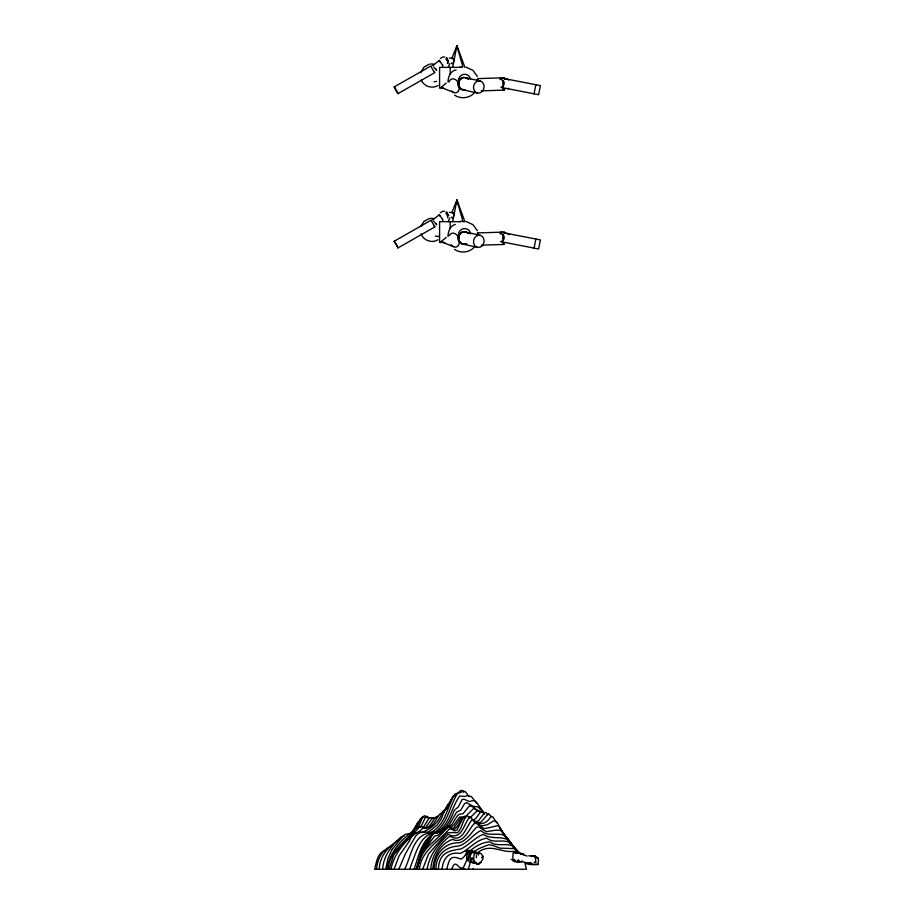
<?xml version="1.0" encoding="UTF-8"?>
<svg xmlns="http://www.w3.org/2000/svg" width="915" height="915" viewBox="0 0 915 915"><rect width="100%" height="100%" fill="white"/><g stroke="black" fill="none" stroke-linecap="round" stroke-linejoin="round"><path stroke-width="1.37" d="M479.174 863.829L477.253 864.263L475.892 862.147L473.673 862.536L473.913 855.182L474.851 853.535L479.071 852.997L480.867 853.398L482.971 856.28L482.971 857.584L481.805 857.424L482.971 856.406M456.768 48.449L456.917 45.75L464.9 67.367M456.699 204.102L456.917 200.053L464.9 221.67L462.578 221.67M430.748 869.25C431.525 856.188 438.88 845.22 448.579 837.099L450.523 836.436C462.464 843.584 466.147 826.554 471.865 820.034L473.798 820.16L479.62 825.387L481.565 825.959L487.466 824.678L493.208 821.098L495.141 820.812L497.085 822.379L501.775 830.82M476.429 863.714L477.253 864.263M535.858 862.628L535.355 856.257L528.698 855.834M439.349 60.562L442.105 64.439M439.349 214.865L442.105 218.742M432.795 869.25C433.653 856.978 439.44 845.094 450.958 839.936L452.891 839.57C463.962 844.087 468.434 829.653 474.233 823.546L476.177 823.363L483.932 828.635L489.742 827.56M385.65 869.25L387.971 858.693L391.837 849.749M531.318 862.856L529.762 862.856L529.213 864.343L537.997 864.458L538.455 860.249L538.34 858.247L535.584 856.257L531.089 855.902M534.92 857.63L535.103 856.257M414.015 869.25C418.166 857.95 420.706 843.253 430.668 835.589M436.592 224.69L436.409 223.752M416.062 869.25C419.779 857.904 421.941 843.893 431.102 835.532M452.685 67.367L456.917 45.75L462.864 66.875M452.685 221.67L456.917 200.053L462.864 221.178M503.01 234.812A15.383 12.821 -79 0 0 500.253 233.588L500.528 232.17L540.399 239.913L538.626 249.006L501.008 241.686M534.063 93.81L535.835 84.729M534.063 248.114L535.835 239.032M382.653 869.25C383.431 855.731 391.643 845.506 401.113 836.859L404.247 835.921M387.297 869.25C388.635 854.107 399.592 841.789 410.56 832.787L414.175 829.813M379.256 869.25C379.668 855.193 389.458 845.231 400.69 838.781M389.012 869.25L393.793 854.759L400.907 846.112M427.168 869.25C429.181 855.17 438.399 843.905 448.144 834.434C461.778 840.725 463.242 825.067 469.487 817.106L471.431 817.736C475.606 827.16 486.837 824.575 490.829 816.523L492.773 816.763L496.651 822.779M468.377 869.25L471.442 858.293M434.202 869.25C433.939 855.01 444.713 842.052 459.147 842.807C467.108 840.439 471.122 832.616 476.612 827.194L478.545 826.874L486.311 831.678L493.562 830.488M388.074 869.25C389.378 850.664 406.466 841.56 415.993 827.766L417.938 826.725L419.882 827.572M435.929 869.25C435.689 856.063 444.953 846.707 457.637 846.215C467.268 844.339 472.609 834.331 480.924 830.557C490.131 839.547 504.966 827.069 510.021 843.195M420.728 72.685L423.782 67.298L429.169 64.244M417.297 869.25C418.75 858.659 424.08 849.532 432.28 842.829C438.159 837.683 443.615 831.929 448.785 826.394L452.182 828.83L454.606 829.23L457.603 826.108L462.372 817.861L464.305 817.427M451.564 869.25L453.497 865.293C456.825 860.775 459.284 870.806 463.436 867.409L467.782 857.938L471.008 853.306L478.774 848.708L488.473 844.82L492.35 845.277L500.116 848.159L513.692 848.56L517.581 850.618L520.772 854.324M390.991 869.25C393.839 854.404 404.35 841.48 416.131 832.913L417.72 832.764L422.684 828.452L425.166 828.144C433.31 828.041 435.757 818.902 440.149 813.698L442.082 813.126M436.592 70.409L436.283 69.128M420.66 856.692L428.083 839.81L431.972 833.485L433.973 832.341L439.394 832.284L441.671 831.095M419.39 869.25C421.106 850.847 438.502 841.903 449.219 829.07L451.164 828.99L454.641 830.98L456.985 830.065L462.807 818.468L464.74 816.203L465.975 816.775M404.602 869.25C411.007 857.046 412.734 836.058 428.735 833.062C445.239 827.709 446.692 806.836 455.029 793.968L457.832 793.008L460.851 790.491L462.784 790.549L463.825 792.276M416.394 869.25L422.627 852.002L434.774 835.944C441.51 835.978 442.666 826.748 448.35 826.714L449.734 827.423M420.877 226.44L423.782 221.602L429.169 218.548M465.358 854.896L467.439 851.156L470.527 850.595M447.778 217.839L447.298 215.071M420.168 857.572L416.428 869.25M376.511 869.25C377.449 858.808 382.344 849.143 392.489 845.437M511.199 859.46L513.258 860.031L514.287 859.391L516.174 861.701L518.142 862.021L518.759 860.249L517.455 860.249M394.113 869.25L399.054 855.868L409.52 840.839M438.399 869.25C439.097 853.02 448.03 850.801 460.966 848.96C468.915 845.048 475.057 837.557 483.292 834.297C493.345 841.697 508.443 831.804 513.407 847.896M447.778 63.558L448.407 61.328M479.071 852.997L478.316 855.022L478.213 853.398M420.328 857.721L416.817 869.25C420.923 857.366 422.581 841.537 433.321 833.725M422.696 869.25L428.46 854.141L446.257 833.668C449.951 831.678 453.668 833.027 457.42 832.707C462.578 828.258 462.189 820.172 467.119 815.665L469.75 817.53M420.751 856.337L432.818 834.206L434.339 833.085L440.046 832.227L445.982 827.823M504.771 89.144L504.508 89.716M446.795 869.25C449.562 857.515 450.912 855.193 460.966 859.162L462.899 857.915C469.532 850.344 479.494 842.143 489.983 841.903C498.08 848.388 511.233 839.856 517.147 850.504M448.213 67.367L449.745 63.558M451.793 58.468L456.917 45.75M448.213 221.67L449.745 217.862M451.793 212.772L456.917 200.053M442.002 869.25C443.558 856.989 449.093 851.854 460.451 853.409C469.429 849.086 476.749 839.33 486.952 838.209C494.477 844.854 506.121 836.733 512.606 845.449M416.211 828.578L420.088 819.36L422.032 817.141L423.965 817.484M398.803 869.25L405.517 853.615L415.787 835.818L419.665 832.719L428.552 831.884L437.13 825.181L441.007 819.348L444.896 810.061L448.144 806.595L452.651 796.473L455.784 795.398M412.734 830.923L417.286 823.637M443.741 812.36L447.904 804.331L449.848 802.546M409.543 840.805C411.51 835.452 416.016 830.74 422.09 832.25C431.788 828.75 439.383 821.681 442.517 811.548L446.394 808.528L451.106 799.55M413.386 831.666L417.709 822.528L420.614 819.726M418.304 827.652L422.456 817.541L424.4 815.642L427.282 817.85M431.423 66.406C430.05 65.342 435.208 74.252 434.534 71.793M504.577 243.905L504.508 244.019A6.165 1.441 -89 0 1 504.245 244.328M445.102 810.358L445.548 809.626M443.592 812.36L446.2 807.773M434.819 72.617L398.002 93.616L396.001 90.699L394.171 86.936L430.988 65.937M397.991 93.639L397.716 92.792M434.282 225.593L434.808 226.943L398.002 247.919L394.171 241.24L395.783 243.539M398.002 247.919L397.007 245.7M537.997 864.458L532.622 864.583L529.762 862.856L527.749 864.046L526.091 863.76M478.385 864.263L481.107 862.49M452.49 58.972C455.91 56.456 452.696 66.623 451.415 62.998M452.49 213.275C455.704 210.633 453.074 220.629 451.415 217.301M391.86 849.726L403.492 835.669L405.437 834.274L409.909 833.634M465.175 851.465L467.405 850.138M420.751 827.263L425.372 817.404L426.767 816.134L429.787 818.365M484.641 814.167L481.77 811.765L480.455 812.097L475.949 818.33L474.016 819.737M447.469 806.184L448.007 805.6M534.177 862.628L535.241 861.598M401.022 846.009L417.537 829.196A8.384 5.936 -90 0 1 420.317 826.474L422.25 826.737C429.009 831.38 432.223 820.675 435.837 817.038L438.479 815.78M440.332 212.772L442.631 211.319L444.621 211.239M440.332 58.48L442.631 57.016L444.621 56.947M474.05 93.216C469.063 98.362 460.451 99.209 454.572 95.137M474.05 247.519C469.063 252.666 460.451 253.512 454.572 249.44M465.426 816.649L473.81 808.311L477.996 810.862M444.816 828.761L443.009 830.157M446.188 83.162L440.973 87.405L453.726 92.449M446.188 237.465L440.973 241.697L453.726 246.753M439.452 60.287L432.978 65.548M439.452 214.59L432.978 219.852M469.795 818.079L477.458 810.461L480.455 812.085M425.258 827.915L432.017 818.616L433.458 817.69L436.203 817.713M423.21 827.629L429.146 817.816L431.091 817.564L433.024 818.65M469.303 861.953C467.794 858.945 468.331 849.532 474.302 851.522M394.159 241.263L430.988 220.24L434.819 226.92M437.965 85.484C432.212 89.178 423.691 86.365 421.266 79.96M437.965 239.787C432.029 243.607 423.222 240.462 421.06 233.725M448.556 61.248L446.234 59.486M447.973 215.86L448.83 215.402L446.234 213.79M432.029 834.72L432.612 834.423M434.545 833.165C449.585 827.171 450.878 807.728 459.776 795.936L464.706 796.439L467.531 795.57L471.408 796.645L476.784 803.439M475.846 863.108C467.794 865.842 468.526 848.571 476.463 852.22M528.39 863.051L522.019 861.713L518.142 862.021M447.492 827.583L452.044 824.266L457.191 816.043L459.136 814.293L463.013 813.71L469.441 805.829L472.712 806.824L476.589 809.889L480.958 811.891M477.264 852.734C488.713 844.602 496.01 849.772 507.768 851.442M479.254 862.639L480.855 862.021L482.983 859.002L482.262 857.778M449.86 827.755L453.737 825.158L459.559 817.106L464.809 816.729M385.627 850.229C377.369 852.494 376.522 862.376 374.601 869.25L526.445 869.25L524.924 862.971M489.754 827.549L497.52 825.65L499.453 826.931L509.644 843.012M459.284 67.367L462.281 66.898M459.284 221.67L462.281 221.201M436.283 832.993C446.257 829.836 450.718 819.108 454.389 810.255L458.266 806.961L462.144 799.527L464.088 799.207L469.075 801.483L473.261 800.636L475.731 801.426L483.955 812.6M515.545 852.952L522.499 853.649L523.243 854.759L527.177 856.074M464.74 868.873L460.908 868.701M536.293 857.63L538.34 858.247M474.439 822.116L478.545 820.698L484.824 812.394L486.082 812.634L488.027 814.899M429.73 218.422L434.259 218.422M494.111 830.34L499.887 830.214L501.832 831.518L509.586 842.852M430.29 64.016L433.699 64.016M529.213 864.343L532.622 864.583M508.305 851.453L516.071 851.453L521.424 854.141M436.935 832.89L440.55 831.781L449.002 825.033L456.757 812.028L460.634 810.335L464.523 803.679L466.456 802.604L473.444 806.389L478.099 806.961L483.921 813.126M517.856 861.804L514.459 861.427L512.732 859.883L513.086 853.135L515.637 852.323A10.694 7.56 -90 0 1 518.119 853.203M477.87 78.61L504.119 77.798M481.336 90.848L503.971 90.15M477.87 232.913L504.119 232.101M481.336 245.151L503.971 244.454M461.492 67.367L439.577 67.367L439.577 88.149L443.615 88.149M460.542 221.67L439.577 221.67L439.577 242.452L444.85 242.452M467.336 857.63L468.171 857.63M520.086 861.861L517.009 861.598M449.357 58.08L453.394 58.274M449.357 212.383L453.394 212.577M523.803 854.027L518.325 853.146M464.077 244.156L464.557 244.179A6.176 6.131 0 0 0 466.639 243.813M464.042 89.853L464.557 89.876A6.176 6.131 0 0 0 465.38 89.819M468.068 78.69A6.176 6.131 0 0 0 464.58 77.615L463.711 77.42A6.176 5.273 -77.4 0 0 457.957 83.986A6.176 5.273 -77.4 0 0 463.653 89.624L463.985 89.819M468.915 233.68A6.142 5.89 -64.3 0 0 468.057 233.005A6.176 6.131 0 0 0 464.58 231.918L463.711 231.724A6.176 5.273 -77.4 0 0 457.957 238.277A6.176 5.273 -77.4 0 0 463.653 243.928L463.985 244.122M435.357 236.127L439.154 236.55M464.969 77.672L465.586 77.752M464.969 231.975L465.586 232.055M394.171 86.936L394.891 87.817M475.171 822.871L480.821 822.345L488.461 813.492L491.424 816.74M514.642 861.518L513.304 861.278M465.769 77.786L480.101 80.978M465.769 232.09L480.101 235.281M461.961 89.59L477.47 93.044M461.961 243.893L477.47 247.347M466.147 67.172L472.929 70.375L477.39 76.403M466.147 221.476L472.929 224.678L477.39 230.706M463.516 818.044L461.938 817.655L460.577 818.479L454.172 827.446L452.239 828.384L450.294 827.869M473.913 853.272L474.851 853.535M513.304 851.865L515.465 852.974M468.835 850.172L470.539 851.042M431.022 220.24L431.64 221.007M436.512 70.432L435.895 69.346M436.512 224.735L435.895 223.649M504.417 835.647L510.227 841.8L514.116 847.416M512.617 845.46L517.513 851.979M447.915 61.511L447.355 60.836M499.819 828.452L503.547 833.485M473.89 852.094C469.189 847.45 464.626 856.863 467.771 860.695M509.804 842.326L503.982 833.679M522.385 853.672L523.243 854.759M514.768 848.605L502.907 832.925M472.712 861.187L473.673 862.536M442.38 64.828L442.849 65.628M442.38 219.131L442.849 219.932M395.223 88.332L395.783 89.235M395.978 243.859L396.675 245.083M396.332 90.185L396.675 90.791M396.847 91.088L397.59 92.552M469.04 796.679L465.163 791.429L463.219 791.395L457.397 793.728C449.471 806.012 447.893 823.454 435.197 832.067C419.585 835.361 416.153 852.952 410.904 865.659A12.73 9.001 -90 0 0 409.84 869.25M473.673 860.283L474.45 862.147M473.169 868.415L473.467 869.25M447.481 63.307L447.344 62.815M518.759 860.249L518.954 861.873M502.85 238.175L502.85 238.312A6.176 1.441 88.2 0 1 502.998 234.846A3.317 2.756 -79 0 1 502.712 240.576A14.285 11.906 -79 0 1 501.008 241.686M472.289 857.63L472.312 859.437M529.762 862.856L529.774 864.286M522.019 860.775L522.019 861.713M476.429 855.022L476.429 857.63M450.191 67.367L450.191 73.932A12.421 8.292 90 0 0 448.041 81.938M450.191 221.67L450.191 228.235A12.421 8.292 90 0 0 448.03 236.608M433.653 67.024A3.523 0.652 47.7 0 1 435.551 69.14M432.829 65.32A3.122 1.098 49.3 0 1 433.081 65.377M505.595 79.148A5.284 4.403 -79 0 1 508.843 80.051M508.706 88.286A5.284 4.403 -79 0 1 508.134 88.778M502.85 84.008A6.176 1.441 88.2 0 1 502.998 80.566A3.317 2.756 -79 0 1 502.712 86.273M503.49 78.461A6.176 1.441 88.2 0 1 504.897 78.736M504.497 89.704A6.165 1.441 -89 0 1 504.245 90.025M503.399 89.659A6.165 1.441 -89 0 1 502.953 88.263A6.176 1.498 -88.3 0 1 502.93 87.577M503.136 85.873A6.119 1.83 -85.9 0 1 503.124 84.923M502.724 86.284A14.285 11.906 -79 0 1 501.008 87.383L538.626 94.703L540.399 85.61L500.528 77.867L500.253 79.262A7.286 4.026 -79 0 1 501.752 78.107M500.253 79.296A15.383 12.821 -79 0 1 503.01 80.509M504.634 78.747A5.982 3.305 -79 0 1 504.908 79.159M463.653 89.624A7.961 6.805 -77.4 0 1 460.966 88.744A6.176 6.131 0 0 1 461.297 78.541A7.938 6.782 -77.4 0 1 464.088 77.455M468.057 78.701A6.142 5.89 -64.3 0 1 468.652 79.136M460.977 88.732A5.925 5.067 -77.4 0 1 461.251 78.576M436.581 81.332A9.39 6.931 -83.6 0 1 434.087 81.687M450.191 73.932A12.398 9.23 -90 0 1 456.116 69.963M449.071 81.927A7.103 5.044 69.6 0 1 457.489 81.458L457.614 81.71A7.217 5.067 69.6 0 1 458.895 84.226M459.376 86.559A7.217 5.067 69.6 0 1 458.438 90.917M458.461 91.054A7.206 5.033 68.8 0 1 458.106 91.523A7.057 4.941 68.4 0 1 455.121 92.792A6.977 4.884 67.5 0 1 454.195 92.609A7.091 4.975 67.6 0 1 451.495 90.882M470.55 79.25A6.428 6.371 41.8 0 0 469.349 76.654A6.028 5.936 37 0 0 468.24 75.51A5.948 5.845 37.3 0 0 464.557 74.321A6.131 6.039 38.9 0 0 463.139 74.515A6.497 6.394 42.6 0 0 458.415 80.703A6.153 6.108 43.4 0 0 458.85 83.105M466.467 78.335A6.005 5.09 -0.5 0 1 467.656 78.816M476.601 81.275A6.256 1.064 -78.4 0 1 478.282 78.953M447.309 58.617A3.466 1.556 87.9 0 1 447.847 60.253M446.829 57.897A2.859 1.144 83.9 0 1 447.321 58.205M446.154 58.537A2.459 0.675 67.9 0 1 446.383 57.897M440.126 62.151A3.191 0.732 68.2 0 1 439.898 61.305M442.791 65.891A2.859 1.029 56.8 0 1 442.414 65.983M446.394 59.429A3.66 0.606 48.1 0 1 447.481 60.79M433.653 221.327A3.523 0.652 47.7 0 1 435.551 223.443M432.829 219.623A3.122 1.098 49.3 0 1 433.184 219.714M506.43 233.382A5.284 4.403 -79 0 1 509.163 234.675M503.399 243.962A6.165 1.441 -89 0 1 502.953 242.567M503.033 242.498A6.176 1.498 -88.3 0 1 502.93 241.88M503.136 240.176A6.119 1.83 -85.9 0 1 503.124 239.227M500.253 233.565A7.286 4.026 -79 0 1 501.752 232.399M503.49 232.742A6.176 1.441 88.2 0 1 504.851 232.902M463.653 243.928A7.961 6.805 -77.4 0 1 460.966 243.047A6.176 6.131 0 0 1 461.297 232.845A7.938 6.782 -77.4 0 1 464.088 231.758M460.977 243.035A5.925 5.067 -77.4 0 1 461.251 232.868M450.191 228.235A12.398 9.23 -90 0 1 455.327 224.415M449.345 235.51A7.103 5.044 69.6 0 1 457.489 235.761L457.614 236.013A7.217 5.067 69.6 0 1 458.895 238.529M459.399 241.148A7.217 5.067 69.6 0 1 458.438 245.22M458.461 245.357A7.206 5.033 68.8 0 1 458.106 245.826A7.057 4.941 68.4 0 1 455.121 247.096A6.977 4.884 67.5 0 1 454.195 246.913A7.091 4.975 67.6 0 1 451.106 244.751M470.607 233.805A6.428 6.371 41.8 0 0 469.349 230.957A6.028 5.936 37 0 0 468.24 229.814A5.948 5.845 37.3 0 0 464.557 228.624A6.131 6.039 38.9 0 0 463.139 228.819A6.497 6.394 42.6 0 0 458.415 235.006A6.153 6.108 43.4 0 0 458.85 237.408M466.467 232.639A6.005 5.09 -0.5 0 1 467.656 233.119M466.673 243.985A5.925 5.822 84.2 0 1 465.815 244.259M476.841 234.915A6.256 1.064 -78.4 0 1 478.373 233.634M447.309 212.921A3.466 1.556 87.9 0 1 447.847 214.556M446.829 212.2A2.859 1.144 83.9 0 1 447.321 212.509M446.211 213.309A2.459 0.675 67.9 0 1 446.383 212.2M440.012 216.066A3.191 0.732 68.2 0 1 439.898 215.608M442.791 220.195A2.859 1.029 56.8 0 1 442.528 220.298M446.394 213.733A3.66 0.606 48.1 0 1 447.481 215.094M482.216 91.42A6.176 5.273 -77.4 0 0 480.581 81.115A6.176 5.273 -77.4 0 0 473.547 88.492A6.176 5.273 -77.4 0 0 482.216 91.42M482.216 245.723A6.176 5.273 -77.4 0 0 480.581 235.418A6.176 5.273 -77.4 0 0 473.547 242.795A6.176 5.273 -77.4 0 0 482.216 245.723"/></g></svg>
